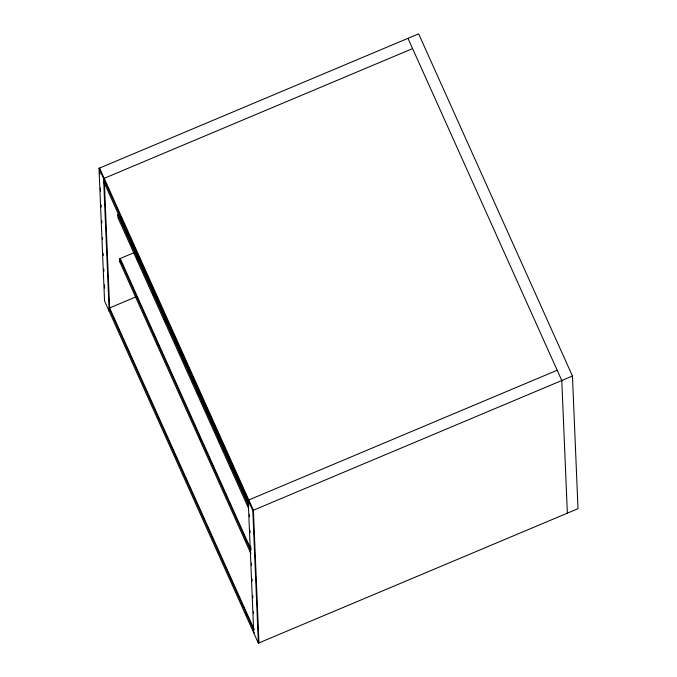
<?xml version="1.0" encoding="UTF-8"?>
<svg xmlns="http://www.w3.org/2000/svg" width="677" height="677" viewBox="0 0 677 677"><rect width="100%" height="100%" fill="white"/><g stroke="black" fill="none" stroke-linecap="round" stroke-linejoin="round"><path stroke-width="1.02" d="M98.994 168.319L418.64 33.85L572.446 376.023L578.006 508.681L258.36 643.15L104.554 300.977L98.994 168.319L252.8 510.492L258.36 643.15M412.598 48.6L103.606 178.584L109.166 311.242L109.759 310.997M248.611 508.402L117.891 217.571L117.764 214.507L118.357 214.262L248.806 504.483M250.905 553.583L119.744 261.796L119.617 258.732L134.808 252.335M119.744 261.796L120.337 261.542M135.899 296.881L109.039 308.179L253.613 629.822L254.205 629.576L109.632 307.933M557.179 370.243L248.18 500.227L253.74 632.885L254.332 632.64M248.899 503.036L248.315 503.29L103.733 181.639M252.8 510.492L572.446 376.023M407.986 38.335L561.792 380.508L567.351 513.166M99.587 168.065L253.393 510.238L258.952 642.905M123.806 224.73L125.101 227.616M229.427 459.7L230.722 462.594M117.764 214.507L248.916 506.303M136.686 257.819L137.981 260.713M152.249 292.439L153.544 295.324M163.936 318.435L165.721 322.421M196.931 391.839L198.226 394.733M218.595 440.05L219.898 442.944M230.298 466.081L231.162 468.01M120.21 258.479L250.93 549.309M119.617 258.732L250.769 550.519M157.174 343.501L158.037 345.431M199.647 437.985L200.951 440.879M244.998 538.892L246.301 541.778M245.675 613.379L246.978 616.265M249.39 514.715L249.483 516.822M250.058 530.506L250.143 532.613M250.718 546.305L250.845 549.462M251.421 563.146L251.514 565.253M252.081 578.937L252.174 581.044M252.792 595.785L252.876 597.893M253.452 611.576L253.545 613.684M104.334 181.495L109.666 308.89M99.756 172.28L99.849 174.387M100.424 188.071L100.551 191.227M101.127 204.919L101.22 207.027M101.787 220.71L101.88 222.818M102.498 237.559L102.582 239.658M103.158 253.35L103.242 255.457M103.818 269.141L103.911 271.249M104.478 284.932L104.613 288.097"/></g></svg>
